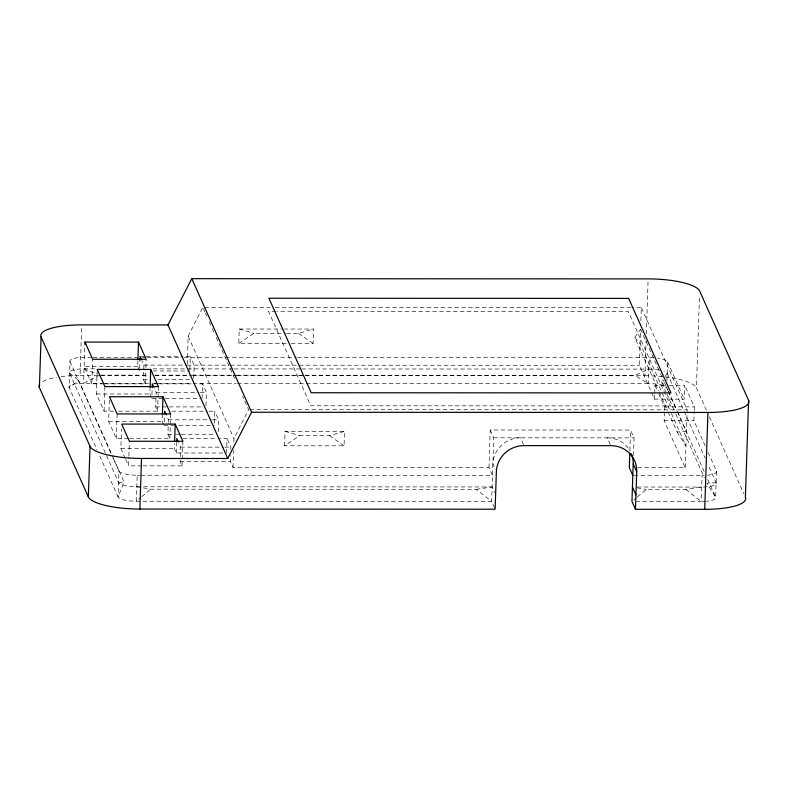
<?xml version="1.0" encoding="UTF-8"?>
<svg xmlns="http://www.w3.org/2000/svg" width="788" height="788" viewBox="0 0 788 788"><rect width="100%" height="100%" fill="white"/><g stroke="black" fill="none" stroke-linecap="round" stroke-linejoin="round"><path stroke-width="0.59" stroke-dasharray="3.94 2.96" d="M91.802 357.279L84.424 357.279A16.469 4.265 1.9 0 0 69.994 361.564L69.127 387.588L97.101 450.076M61.09 376.615A46.423 12.017 1.9 0 1 80.061 375.492L81.696 326.094M84.769 348.217L83.558 383.303A16.469 4.265 1.9 0 0 69.127 387.588L78.564 380.377L111.532 454.026M104.016 383.835L91.851 383.835L92.669 359.249M113.817 411.169L104.085 411.169L96.392 393.98L97.17 370.636M104.085 411.169L104.903 386.593M128.493 438.512L116.328 438.502L108.636 421.324L109.414 397.979M116.328 438.502L117.146 413.927M111.955 455.297L118.949 470.919L118.082 496.942A16.469 4.265 1.9 0 0 136.363 501.237L491.633 501.414L494.628 508.102M125.203 458.33L120.869 448.658L121.529 428.997M141.948 465.846L128.562 465.846L128.848 457.247M128.897 456.016L129.38 441.27M139.594 370.971L137.673 366.676L137.88 360.53M139.673 368.557L139.959 360.126M118.949 470.919A16.469 4.265 1.9 0 0 137.22 475.223L136.363 501.237L140.835 497.474M105.228 383.835L145.366 383.854L143.446 379.56L143.918 365.1L141.998 360.805M145.366 383.854L145.859 369.109M145.898 367.878L146.184 359.279M151.355 397.231L149.907 394.01L150.075 389.095M151.956 394.69L152.153 388.671M118.683 411.178L157.6 411.198L155.679 406.894L156.044 396.059M156.083 394.847L156.162 392.444L154.241 388.149M157.6 411.198L158.418 386.613M163.589 424.574L162.151 421.344L162.358 415.207M164.19 422.033L164.397 416.005M129.705 438.512L169.844 438.532L167.923 434.237L168.277 423.392M168.317 422.191L168.396 419.777L166.475 415.483M169.844 438.532L170.661 413.956M222.876 453.001L176.315 452.982L174.384 448.687L174.552 443.772M176.315 452.982L176.63 443.349M143.16 465.856L182.077 465.866L180.156 461.571L180.275 457.956M180.314 456.754L180.639 447.121L178.718 442.817M182.077 465.866L182.895 441.29M187.258 363.928L188.174 336.22L202.811 307.31L270.373 307.35M189.878 369.789L190.322 356.531L184.195 356.531M193.73 378.378L194.163 365.13L190.322 356.531M202.073 398.334L202.555 383.874L196.429 383.874M205.963 405.721L206.407 392.463L202.555 383.874M214.395 423.255L214.799 411.208L208.672 411.208M218.246 431.854L218.64 419.807L214.799 411.208M226.55 453.001L227.033 438.552L218.453 438.542M140.914 475.223L492.5 475.391L489.003 467.579L233.021 467.451L230.401 461.601L230.598 455.572M230.805 449.554L230.884 447.141L227.033 438.552M233.021 467.451L233.583 450.588M233.859 442.157L233.987 438.542L248.614 409.632L242.645 396.285M286.29 343.499L238.774 343.469L239.256 329.02L283.119 329.039M284.576 445.791L285.059 431.341L344.523 431.371L344.041 445.821L284.576 445.791L299.785 435.685L329.512 435.695L344.523 431.371M291.166 343.499L313.102 343.509L313.575 329.049L284.34 329.039M489.003 467.579L490.244 429.992L630.567 430.061L634.064 437.872L633.483 455.612M490.244 429.992L493.741 437.803L491.633 501.414L476.228 489.328L150.685 489.181L136.836 486.787A16.469 4.265 1.9 0 1 118.564 482.483L69.61 373.128A16.469 4.265 1.9 0 1 84.04 368.843L95.112 368.843M629.888 450.667L630.567 430.061M669.258 385.401L684.723 385.411L684.26 399.142L654.533 399.132L639.413 365.346L640.605 329.207L634.783 337.451L658.67 390.818M640.89 320.775L641.324 307.527L632.725 307.517M305.271 375.59L644.929 375.758L646.111 340.199M646.318 334.073L648.1 280.124M653.587 357.693A16.469 4.265 1.9 0 0 649.292 357.545L648.425 383.569A16.469 4.265 1.9 0 1 666.707 387.873L667.702 390.099M654.533 399.132L654.68 394.552M654.72 393.409L654.986 385.401L668.066 385.401M637.827 467.648L685.215 467.668L664.146 420.615L664.451 411.454M664.491 410.312L664.609 406.874L657.872 391.843M666.943 380.643L667.564 361.85A16.469 4.265 1.9 0 0 657.724 358.126M685.215 467.668L687.136 409.839L641.324 307.527M705.201 445.909L693.883 420.625L694.179 411.474M694.218 410.321L694.336 406.894L684.723 385.411M706.422 410.203L696.434 387.883L699.488 295.933M704.206 475.45A16.469 4.265 1.9 0 1 702.088 475.489L701.231 501.513L636.822 501.483M708.156 452.509L716.519 471.204L715.662 497.218A16.469 4.265 1.9 0 1 706.383 501.286M113.521 458.488L124.011 481.921L118.082 496.942L99.101 454.538M666.352 392.808L661.359 381.658L662.649 379.826M665.239 376.162L667.18 373.413A16.469 4.265 1.9 0 0 664.028 371.266M141.732 496.716L150.685 489.181M633.749 499.966L636.438 497.711M637.334 496.952L646.288 489.417L685.826 489.427L701.704 487.053A16.469 4.265 1.9 0 0 716.134 482.768L708.146 464.91M238.774 343.469L253.972 333.363L285.315 333.373M99.633 375.137L83.558 383.303L102.016 383.303M305.074 375.236L634.773 375.393L648.908 369.109A16.469 4.265 1.9 0 1 661.034 370.37M286.517 333.373L298.573 333.383L313.575 329.049M476.228 489.328L492.116 486.954L494.608 492.53M118.564 482.483L124.011 481.921M668.135 411.947L677.089 431.962L686.417 431.529L677.453 411.513M716.134 482.768L706.816 483.192L715.662 497.218L707.161 478.257M275.278 307.35L631.503 307.517M275.849 311.25L268.481 311.25L310.787 405.761L670.519 405.928L628.213 311.418L277.071 311.25M141.298 356.511L144.972 356.511M146.204 356.511L182.964 356.531M93.033 357.279L137.339 357.299M142.264 357.299L145.957 357.309M147.189 357.309L182.875 357.319M184.106 357.328L296.091 357.378M297.322 357.378L649.292 357.545M143.918 365.1L186.815 365.12M187.219 365.13L228.993 365.149M230.224 365.159L639.413 365.346M137.673 366.676L84.158 366.647L91.851 383.835M152.951 368.873L232.943 368.912M234.174 368.912L300.632 368.942M301.863 368.942L648.908 369.109M153.079 370.971L189.839 370.99M100.864 375.137L148.843 375.167M154.99 375.167L190.666 375.186M191.898 375.186L234.952 375.206M236.183 375.206L303.843 375.236M80.061 375.492L148.981 375.521M155.128 375.521L192.055 375.541M193.287 375.541L236.351 375.561M237.582 375.561L304.04 375.59M143.446 379.56L150.794 379.56M158.152 379.57L192.459 379.58M103.248 383.313L148.784 383.332M153.709 383.332L156.162 383.332M157.393 383.332L191.858 383.352M193.09 383.352L236.164 383.372M237.385 383.372L305.074 383.401M306.305 383.401L648.425 383.569L634.773 375.393M153.542 383.854L158.437 383.854M159.668 383.854L191.523 383.864M156.162 392.444L199.049 392.463M200.28 392.463L206.407 392.463M96.392 393.98L149.907 394.01M151.838 398.304L164.091 398.314M165.313 398.314L200.851 398.334M664.609 406.874L694.336 406.894M155.679 406.894L167.933 406.904M169.164 406.904L203.471 406.923M249.845 409.632L687.136 409.839M171.902 411.188L207.441 411.208M168.396 419.777L211.292 419.797M212.514 419.797L218.64 419.807M664.146 420.615L693.883 420.625M108.636 421.324L162.151 421.344M164.071 425.648L173.872 425.648M178.778 425.648L214.316 425.668M167.923 434.237L175.271 434.237M176.492 434.237L180.176 434.237M181.398 434.247L214.484 434.257M493.741 437.803L634.064 437.872M182.914 438.532L217.232 438.542M180.639 447.121L223.526 447.141M224.757 447.141L230.884 447.141M120.869 448.658L174.384 448.687M180.156 461.571L230.401 461.601M137.22 475.223L139.683 475.223M634.035 475.459L702.088 475.489M136.836 486.787L492.116 486.954M637.295 487.023L701.704 487.053M637.049 487.821L646.288 489.417M239.256 329.02L253.972 333.363M285.059 431.341L299.785 435.685M84.04 368.843L97.407 374.241M298.573 333.383L313.102 343.509M329.512 435.695L344.041 445.821M685.826 489.427L701.231 501.513A16.469 4.265 1.9 0 0 705.398 501.365M69.61 373.128L78.564 380.377M634.783 337.451L640.132 343.666L670.007 410.4M661.359 381.658L666.707 387.873M677.089 431.962L685.934 445.988L670.499 411.503M709.417 416.901L743.892 493.889M667.564 361.85L684.26 399.142M667.18 373.413L683.669 410.233M684.171 411.356L705.142 458.222M640.605 329.207L660.029 372.586M660.521 373.699L664.008 381.481M664.511 382.594L667.997 390.375M668.49 391.488L676.951 410.4M668.204 391.222L676.695 410.184M677.197 411.306L704.167 471.559M666.845 393.931L675.346 412.892M675.838 414.015L704.314 477.617M659.172 391.931L667.633 410.834M654.986 385.401L657.389 390.769M610.306 444.55L607.312 437.852A26.959 25.827 -24.1 0 1 630.055 450.874M523.498 444.511L520.504 437.813A26.959 25.827 -24.1 0 0 492.874 463.827L495.376 469.402M203.304 308.423L204.801 311.762M205.304 312.875L206.791 316.215M209.283 321.77L211.775 327.335M212.267 328.448L213.765 331.778M216.257 337.343L234.676 378.496M188.174 336.22L233.987 438.542M125.686 459.404L128.562 465.846M69.994 361.564L111.453 454.174M716.519 471.204A16.469 4.265 1.9 0 1 706.255 475.341M42.867 381.52A46.423 12.017 1.9 0 1 56.549 377.304M644.929 375.758A46.423 12.017 1.9 0 1 664.146 376.812M665.308 376.95A46.423 12.017 1.9 0 1 696.434 387.883"/><path stroke-width="1.18" d="M635.453 509.284L636.704 471.697A26.959 25.827 -24.1 0 0 610.808 445.663L524 445.624A26.959 25.827 -24.1 0 0 496.371 471.638L495.13 509.225L139.86 509.048A46.423 12.017 1.9 0 1 88.355 496.923L39.4 387.568L41.075 336.978A46.423 12.017 1.9 0 1 81.735 324.892L167.952 324.932L191.789 278.676L648.14 278.893A46.423 12.017 1.9 0 1 699.645 291.028L748.6 400.373L745.389 497.238A46.423 12.017 1.9 0 1 704.728 509.324L635.453 509.284L631.956 501.473L633.207 463.886A26.959 25.827 -24.1 0 0 631.493 453.927M84.887 344.523L84.976 342.071L138.491 342.1L146.184 359.279L92.669 359.249L84.976 342.071M88.355 496.923L90.029 446.323L41.075 336.978M137.92 359.298L138.491 342.1M139.959 360.126L140.077 356.511L141.515 359.732M139.86 509.048L141.535 458.449A46.423 12.017 1.9 0 1 90.029 446.323M150.114 387.863L150.725 369.434L97.21 369.405L104.903 386.593L158.418 386.613L150.725 369.434M152.192 387.46L152.311 383.845L153.758 387.075M162.397 413.976L162.968 396.768L109.453 396.748L117.146 413.927L170.661 413.956L162.968 396.768M164.475 413.601L164.554 411.188L165.992 414.409M174.631 441.31L175.202 424.111L121.687 424.082L129.38 441.27L182.895 441.29L175.202 424.111M176.67 442.137L176.788 438.522L178.236 441.743M629.809 453.09L629.326 467.648L632.823 475.459M704.728 509.324L707.939 412.459A46.423 12.017 1.9 0 0 748.6 400.373M141.535 458.449L227.752 458.498L251.579 412.242L191.789 278.676M251.579 412.242L707.939 412.459M633.207 463.886L636.704 471.697M632.439 487.023L635.936 494.834M167.952 324.932L227.752 458.498M39.4 387.568A46.423 12.017 1.9 0 1 39.567 384.436M628.647 298.406L268.915 298.238L311.221 392.749L670.952 392.916L628.647 298.406"/></g></svg>
